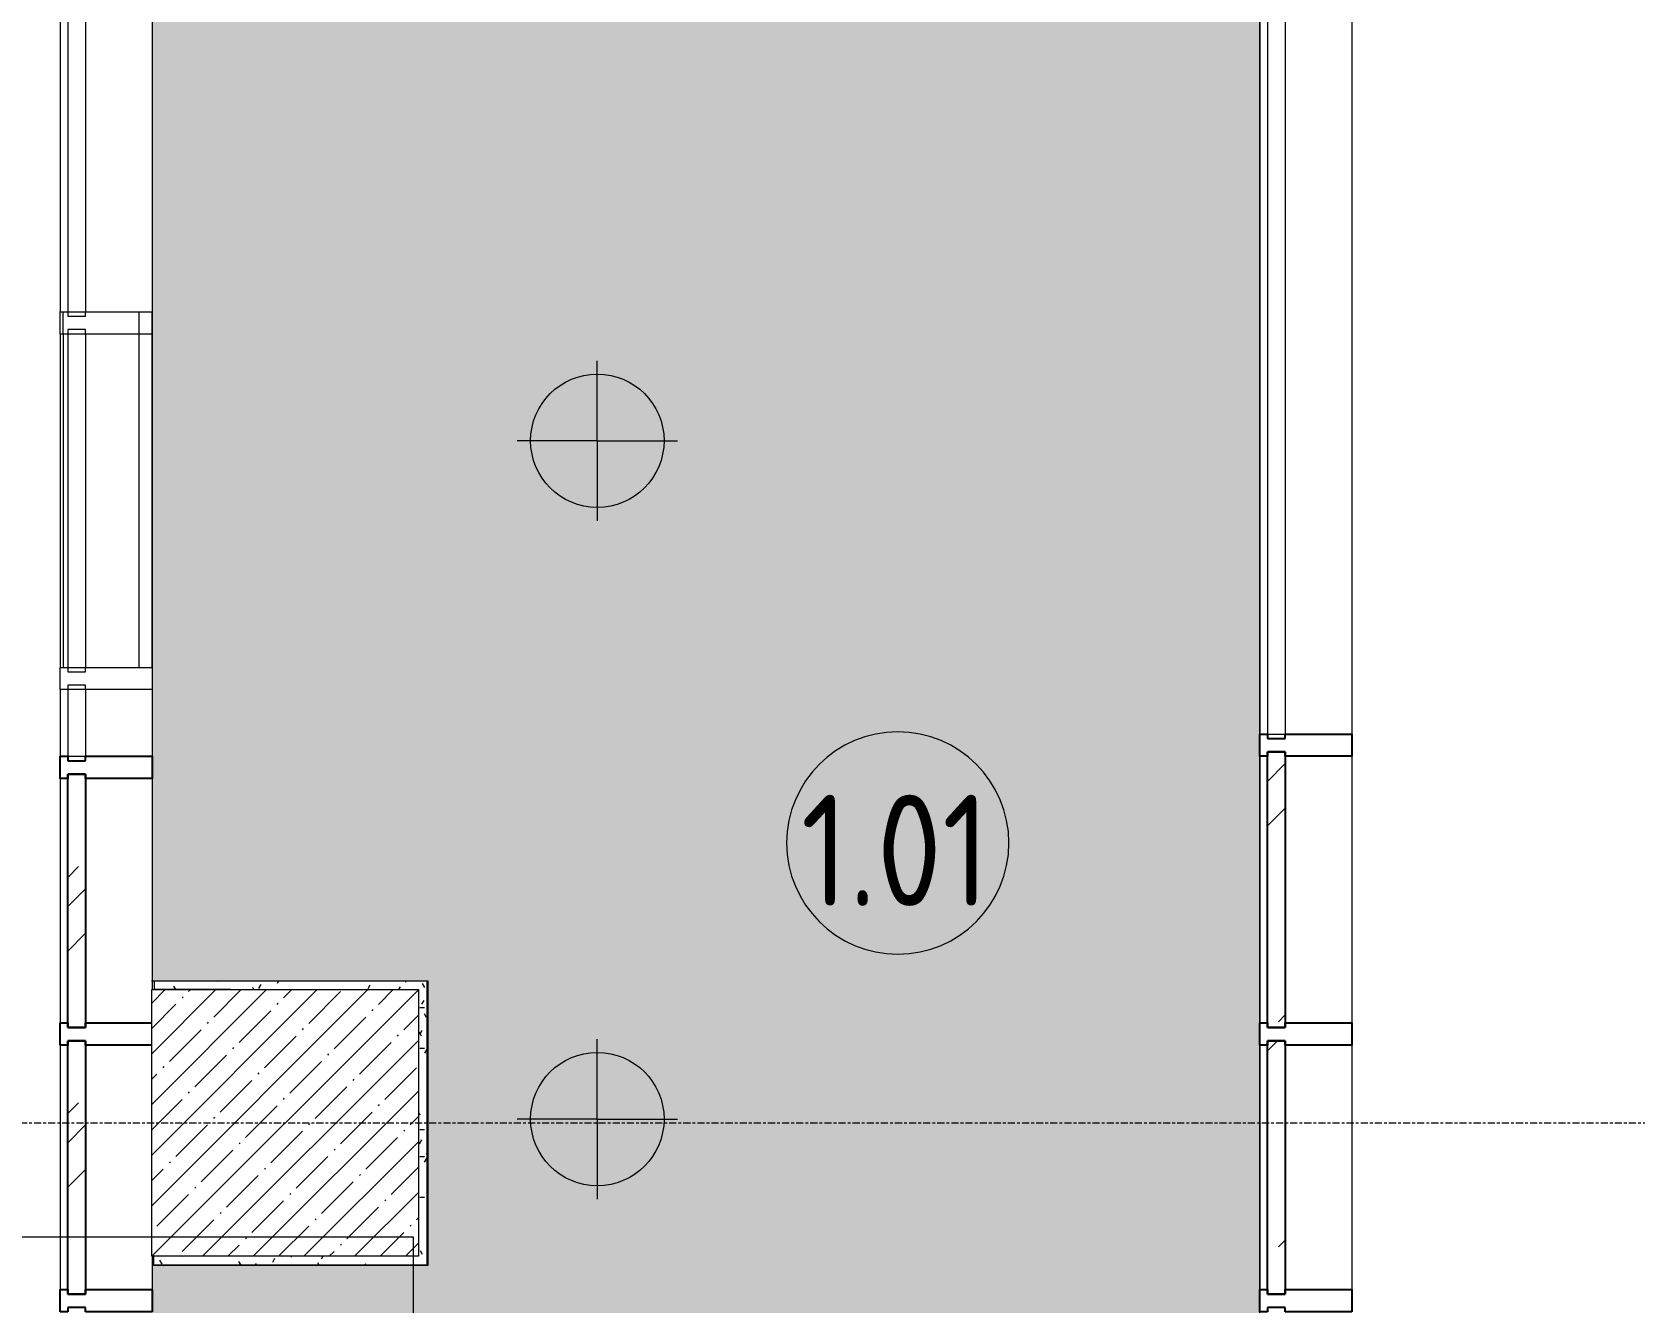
# Model space of a CAD drawing. Header units: millimetres. Extents: x 1311 to 195818, y -8553 to 29000.
# Drawn here: x 13237 to 16842, y 17745 to 20605 of the extents above; entities that cross this region are included whole.
import ezdxf

# ---------------------------------------------------------------- set-up
doc = ezdxf.new("R2010")
doc.units = ezdxf.units.MM
doc.linetypes.add('Осевая', pattern=[31.75, 6.35, -4.7625, 15.875, -4.7625])
for name, color, linetype, lineweight, true_color in [('A-ANNO-NOTE', 1, 'Continuous', 9, 0xff0000), ('A-CLNG-1', 7, 'Continuous', 9, 0xeaeaea), ('A-WALL-1', 7, 'Continuous', 9, 0x3c3c3c), ('A-WALL-FNSH-1', 7, 'Continuous', 9, 0x3c3c3c), ('G-ANNO-TEXT-1', 7, 'Continuous', 9, 0x3c3c3c), ('S-COLS-1', 9, 'Continuous', 9, 0x808080), ('S-COLS-2', 7, 'Continuous', 9, 0x3c3c3c)]:
    doc.layers.add(name, color=color, linetype=linetype, lineweight=lineweight, true_color=true_color)
for name, color, linetype, lineweight in [('A-AREA-IDEN', 7, 'Continuous', 9), ('A-GLAZ-CURT', 7, 'Continuous', 9), ('A-GLAZ-CURT-1', 7, 'Continuous', 25), ('A-GLAZ-CWMG', 7, 'Continuous', 9), ('A-GLAZ-CWMG-1', 7, 'Continuous', 25), ('I-WALL', 7, 'Continuous', 9), ('S-COLS', 7, 'Continuous', 9), ('Оси-2', 7, 'Осевая', 9)]:
    doc.layers.add(name, color=color, linetype=linetype, lineweight=lineweight)
doc.layers.add('A-CLNG-PATT-1', color=7, linetype='Continuous', lineweight=9, transparency=1)
doc.styles.add('GOST Common_3', font='GOST_Common.ttf', dxfattribs={"width": 0.9, "height": 250})
pattern_1 = [(0, (9445.765, 0), (121.92, 30.48), [10.058, -81.382, 10.058, -81.382, -487.68]), (0, (9445.765, 0), (121.92, 30.48), [-182.88, 10.058, -172.822, 10.058, -81.382, -213.36]), (0, (9445.765, 0), (121.92, 30.48), [-457.2, 10.058, -50.902, 10.058, -142.342]), (120, (9491.485, 15.24), (-87.356454, 90.345817), [10.058, -81.382, 10.058, -81.382, -487.68]), (120, (9491.485, 15.24), (-87.356454, 90.345817), [-182.88, 10.058, -172.822, 10.058, -81.382, -213.36]), (120, (9491.485, 15.24), (-87.356454, 90.345817), [-457.2, 10.058, -50.902, 10.058, -142.342]), (240, (9506.725, 76.2), (-34.563546, -120.825817), [10.058, -81.382, 10.058, -81.382, -487.68]), (240, (9506.725, 76.2), (-34.563546, -120.825817), [-182.88, 10.058, -172.822, 10.058, -81.382, -213.36]), (240, (9506.725, 76.2), (-34.563546, -120.825817), [-457.2, 10.058, -50.902, 10.058, -142.342])]

# ---------------------------------------------------------------- blocks, each defined once
blk = doc.blocks.new('Системная панель - Стекло - 40мм-32257947-Сводный план потолков 1 этажа в осях 1-12')
at = {"layer": 'A-GLAZ-CURT'}
h = blk.add_hatch(dxfattribs=at)
h.set_pattern_fill('FP_33', color=256, style=0, pattern_type=2)
h.set_pattern_definition([(135, (18575, -6670), (-282.843, -282.843), [200, -600]), (135, (18675, -6870), (-282.843, -282.843), [600, -200]), (135, (18775, -6470), (-282.843, -282.843), [200, -600])])
h.paths.add_polyline_path([(310, 40), (-310, 40), (-310, 0), (310, 0)])
at = {"layer": 'A-GLAZ-CURT-1'}
for p, q in [((-310, 0), (-310, 40)), ((-310, 40), (310, 40)), ((310, 40), (310, 0)), ((310, 0), (-310, 0))]:
    blk.add_line(p, q, dxfattribs=at)
blk = doc.blocks.new('Прямоугольный импост - Импост структурный с накладкой - 190мм-32257697-Сводный план потолков 1 этажа в осях 1-12')
at = {"layer": 'A-GLAZ-CWMG'}
blk.add_line((6553, 20725), (6553, 19025), dxfattribs=at)
blk = doc.blocks.new('Прямоугольный импост - Импост структурный с накладкой - 190мм-23934082-Сводный план потолков 1 этажа в осях 1-12')
at = {"layer": 'A-GLAZ-CWMG'}
blk.add_line((6553, 18325), (6553, 17775), dxfattribs=at)
blk = doc.blocks.new('Прямоугольный импост - Импост структурный с накладкой - 190мм-22862222-Сводный план потолков 1 этажа в осях 1-12')
at = {"layer": 'A-GLAZ-CWMG-1'}
for p, q in [((25, 17), (-25, 17)), ((-25, 17), (-25, 0)), ((-25, 0), (-15, 0)), ((-15, 0), (-15, -40)), ((15, 0), (25, 0)), ((15, -40), (15, 0)), ((25, 0), (25, 17)), ((-15, -40), (-25, -40)), ((-25, -40), (-25, -190)), ((25, -40), (15, -40)), ((25, -190), (25, -40)), ((-25, -190), (25, -190))]:
    blk.add_line(p, q, dxfattribs=at)
blk = doc.blocks.new('BSC_Колонна _Прямоугольная - 600х600-17858062-Сводный план потолков 1 этажа в осях 1-12')
at = {"layer": 'S-COLS-1'}
h = blk.add_hatch(dxfattribs=at)
h.set_pattern_fill('FP_61', color=256, style=0, pattern_type=2)
h.set_pattern_definition([(45, (-4360, -18150), (-57.02463, 57.02463), []), (45, (-4302.975, -18150), (-57.02463, 57.02463), [100.806, -20.161, 3.353, -16.808])])
h.paths.add_polyline_path([(300, -300), (300, 300), (-300, 300), (-300, -300), (10.1, -300)])
at = {"layer": 'S-COLS-2'}
for p, q in [((-300, 300), (300, 300)), ((-300, -300), (-300, 300)), ((300, 300), (300, -300)), ((300, -300), (-300, -300))]:
    blk.add_line(p, q, dxfattribs=at)
blk = doc.blocks.new('Системная панель - Стекло - 40мм-23926328-Сводный план потолков 1 этажа в осях 1-12')
at = {"layer": 'A-GLAZ-CURT'}
h = blk.add_hatch(dxfattribs=at)
h.set_pattern_fill('FP_65', color=256, style=0, pattern_type=2)
h.set_pattern_definition([(135, (17950, -6670), (-282.843, -282.843), [200, -600]), (135, (18050, -6870), (-282.843, -282.843), [600, -200]), (135, (18150, -6470), (-282.843, -282.843), [200, -600])])
h.paths.add_polyline_path([(285, 0), (285, 40), (-285, 40), (-285, 0), (275, 0)])
at = {"layer": 'A-GLAZ-CURT-1'}
for p, q in [((-285, 0), (-285, 40)), ((-285, 40), (285, 40)), ((285, 40), (285, 0)), ((285, 0), (-285, 0))]:
    blk.add_line(p, q, dxfattribs=at)
blk = doc.blocks.new('Прямоугольный импост - Импост структурный с накладкой - 190мм-32258150-Сводный план потолков 1 этажа в осях 1-12')
at = {"layer": 'A-GLAZ-CWMG'}
blk.add_line((6553, 18975), (6553, 18375), dxfattribs=at)
blk = doc.blocks.new('Прямоугольный импост - Импост структурный с накладкой - 170мм-23933599-Сводный план потолков 1 этажа в осях 1-12')
at = {"layer": 'A-GLAZ-CWMG'}
for p, q in [((3871.1, 19925.1), (3861.1, 19925.1)), ((3861.1, 19925.1), (3861.1, 19175.1)), ((3911.1, 19925.1), (3871.1, 19925.1)), ((3871.1, 19925.1), (3871.1, 19175.1)), ((4031.1, 19925.1), (3911.1, 19925.1)), ((3911.1, 19925.1), (3911.1, 19175.1)), ((4031.1, 19925.1), (4031.1, 19175.1)), ((3861.1, 19175.1), (3871.1, 19175.1)), ((3871.1, 19175.1), (3911.1, 19175.1)), ((3911.1, 19175.1), (4031.1, 19175.1))]:
    blk.add_line(p, q, dxfattribs=at)
blk = doc.blocks.new('Прямоугольный импост - Импост структурный с накладкой - 170мм-23998905-Сводный план потолков 1 этажа в осях 1-12')
at = {"layer": 'A-GLAZ-CWMG'}
for p, q in [((25, 10), (-25, 10)), ((-25, 10), (-25, 0)), ((-25, 0), (-15, 0)), ((-15, 0), (-15, -40)), ((15, 0), (25, 0)), ((15, -40), (15, 0)), ((25, 0), (25, 10)), ((-15, -40), (-25, -40)), ((-25, -40), (-25, -160)), ((25, -40), (15, -40)), ((25, -160), (25, -40)), ((-25, -160), (25, -160))]:
    blk.add_line(p, q, dxfattribs=at)
blk = doc.blocks.new('Прямоугольный импост - Импост структурный с накладкой - 190мм-32257703-Сводный план потолков 1 этажа в осях 1-12')
at = {"layer": 'A-GLAZ-CWMG'}
for p, q in [((6553, 20725), (6553, 19025)), ((6610, 20725), (6570, 20725)), ((6570, 20725), (6570, 19025)), ((6610, 20725), (6610, 19025)), ((6760, 20725), (6760, 19025)), ((6570, 19025), (6610, 19025))]:
    blk.add_line(p, q, dxfattribs=at)
blk = doc.blocks.new('Прямоугольный импост - Импост структурный с накладкой - 190мм-32258152-Сводный план потолков 1 этажа в осях 1-12')
at = {"layer": 'A-GLAZ-CWMG'}
for p, q in [((6553, 18975), (6553, 18375)), ((6760, 18975), (6760, 18375))]:
    blk.add_line(p, q, dxfattribs=at)
blk = doc.blocks.new('Прямоугольный импост - Импост структурный с накладкой - 190мм-23926324-Сводный план потолков 1 этажа в осях 1-12')
at = {"layer": 'A-GLAZ-CWMG'}
for p, q in [((6553, 18325), (6553, 17775)), ((6760, 18325), (6760, 17775))]:
    blk.add_line(p, q, dxfattribs=at)
blk = doc.blocks.new('Системная панель - Стекло - 40мм-V53-Сводный план потолков 1 этажа в осях 1-12')
at = {"layer": 'A-GLAZ-CURT'}
h = blk.add_hatch(dxfattribs=at)
h.set_pattern_fill('FP_77', color=256, style=0, pattern_type=2)
h.set_pattern_definition([(135, (17950.12, -3971.1), (-282.843, -282.843), [200, -600]), (135, (18050.12, -4171.1), (-282.843, -282.843), [600, -200]), (135, (18150.12, -3771.1), (-282.843, -282.843), [200, -600])])
h.paths.add_polyline_path([(285, 0), (285, 40), (-285, 40), (-285, 0), (275, 0)])
at = {"layer": 'A-GLAZ-CURT-1'}
for p, q in [((-285, 0), (-285, 40)), ((-285, 40), (285, 40)), ((285, 40), (285, 0)), ((285, 0), (-285, 0))]:
    blk.add_line(p, q, dxfattribs=at)
blk = doc.blocks.new('Прямоугольный импост - Импост структурный с накладкой - 190мм-V54-Сводный план потолков 1 этажа в осях 1-12')
at = {"layer": 'A-GLAZ-CWMG-1'}
for p, q in [((25, 17), (-25, 17)), ((-25, 17), (-25, 0)), ((-25, 0), (-15, 0)), ((-15, 0), (-15, -40)), ((15, 0), (25, 0)), ((15, -40), (15, 0)), ((25, 0), (25, 17)), ((-15, -40), (-25, -40)), ((-25, -40), (-25, -188.9)), ((25, -40), (15, -40)), ((25, -188.9), (25, -40))]:
    blk.add_line(p, q, dxfattribs=at)
blk = doc.blocks.new('Прямоугольный импост - Импост структурный с накладкой - 190мм-V55-Сводный план потолков 1 этажа в осях 1-12')
at = {"layer": 'A-GLAZ-CWMG'}
for p, q in [((3854.1, 20725.1), (3854.1, 19975.1)), ((3911.1, 20725.1), (3871.1, 20725.1)), ((3871.1, 20725.1), (3871.1, 19975.1)), ((3911.1, 20725.1), (3911.1, 19975.1)), ((4061.1, 20725), (4061.1, 19975.1)), ((3854.1, 19975.1), (3871.1, 19975.1)), ((3871.1, 19975.1), (3911.1, 19975.1)), ((3911.1, 19975.1), (4061.1, 19975.1))]:
    blk.add_line(p, q, dxfattribs=at)
blk = doc.blocks.new('Прямоугольный импост - Импост структурный с накладкой - 190мм-V56-Сводный план потолков 1 этажа в осях 1-12')
at = {"layer": 'A-GLAZ-CWMG'}
for p, q in [((3854.1, 18325.1), (3854.1, 17775.1)), ((4061.1, 17850), (4061.1, 17775.1))]:
    blk.add_line(p, q, dxfattribs=at)
blk = doc.blocks.new('Прямоугольный импост - Импост структурный с накладкой - 190мм-23933741-Сводный план потолков 1 этажа в осях 1-12')
at = {"layer": 'A-GLAZ-CWMG-1'}
for p, q in [((25, 17), (-25, 17)), ((-25, 17), (-25, 0)), ((-25, 0), (-15, 0)), ((-15, 0), (-15, -40)), ((15, 0), (25, 0)), ((15, -40), (15, 0)), ((25, 0), (25, 17)), ((-15, -40), (-25, -40)), ((-25, -40), (-25, -190)), ((25, -40), (15, -40)), ((25, -190), (25, -40)), ((-25, -190), (25, -190))]:
    blk.add_line(p, q, dxfattribs=at)
blk = doc.blocks.new('Системная панель - Стекло - 40мм-V58-Сводный план потолков 1 этажа в осях 1-12')
at = {"layer": 'A-GLAZ-CURT'}
h = blk.add_hatch(dxfattribs=at)
h.set_pattern_fill('FP_83', color=256, style=0, pattern_type=2)
h.set_pattern_definition([(135, (18550.12, -3971.1), (-282.843, -282.843), [200, -600]), (135, (18650.12, -4171.1), (-282.843, -282.843), [600, -200]), (135, (18750.12, -3771.1), (-282.843, -282.843), [200, -600])])
h.paths.add_polyline_path([(285, 0), (285, 40), (-285, 40), (-285, 0), (200.1, 0)])
at = {"layer": 'A-GLAZ-CURT-1'}
for p, q in [((-285, 0), (-285, 40)), ((-285, 40), (285, 40)), ((285, 40), (285, 0)), ((285, 0), (-285, 0))]:
    blk.add_line(p, q, dxfattribs=at)
blk = doc.blocks.new('Прямоугольный импост - Импост структурный с накладкой - 190мм-V59-Сводный план потолков 1 этажа в осях 1-12')
at = {"layer": 'A-GLAZ-CWMG'}
for p, q in [((3854.1, 18925.1), (3854.1, 18375.1)), ((4061.1, 18925.1), (4061.1, 18450))]:
    blk.add_line(p, q, dxfattribs=at)
blk = doc.blocks.new('Прямоугольный импост - Импост структурный с накладкой - 190мм-V61-Сводный план потолков 1 этажа в осях 1-12')
at = {"layer": 'A-GLAZ-CWMG'}
for p, q in [((3871.1, 19125.1), (3854.1, 19125.1)), ((3854.1, 19125.1), (3854.1, 18975.1)), ((3911.1, 19125.1), (3871.1, 19125.1)), ((3871.1, 19125.1), (3871.1, 18975.1)), ((4061.1, 19125.1), (3911.1, 19125.1)), ((3911.1, 19125.1), (3911.1, 18975.1)), ((4061.1, 19125.1), (4061.1, 18975.1)), ((3871.1, 18975.1), (3911.1, 18975.1))]:
    blk.add_line(p, q, dxfattribs=at)
blk = doc.blocks.new('Прямоугольный импост - Импост структурный с накладкой - 190мм-23998907-Сводный план потолков 1 этажа в осях 1-12')
at = {"layer": 'A-GLAZ-CWMG'}
for p, q in [((25, 17), (-25, 17)), ((-25, 17), (-25, 0)), ((-25, 0), (-15, 0)), ((-15, 0), (-15, -40)), ((15, 0), (25, 0)), ((15, -40), (15, 0)), ((25, 0), (25, 17)), ((-15, -40), (-25, -40)), ((-25, -40), (-25, -190)), ((25, -40), (15, -40)), ((25, -190), (25, -40)), ((-25, -190), (25, -190))]:
    blk.add_line(p, q, dxfattribs=at)
blk = doc.blocks.new('Прямоугольный импост - Импост структурный с накладкой - 190мм-23998909-Сводный план потолков 1 этажа в осях 1-12')
at = {"layer": 'A-GLAZ-CWMG'}
for p, q in [((25, 17), (-25, 17)), ((-25, -190), (25, -190))]:
    blk.add_line(p, q, dxfattribs=at)
blk = doc.blocks.new('Прямоугольный импост - Импост структурный с накладкой - 190мм-V66-Сводный план потолков 1 этажа в осях 1-12')
at = {"layer": 'A-GLAZ-CWMG'}
for p, q in [((3861.1, 19925.1), (3854.1, 19925.1)), ((3854.1, 19925.1), (3854.1, 19175.1)), ((4060, 19925.1), (4031.1, 19925.1)), ((4061.1, 19925.1), (4061.1, 19175.1))]:
    blk.add_line(p, q, dxfattribs=at)
blk = doc.blocks.new('Марка_Помещения - Номер-25198446-Сводный план потолков 1 этажа в осях 1-12')
at = {"layer": 'A-AREA-IDEN'}
for start, end in [(360, 180), (180, 360)]:
    blk.add_arc((0, 0), 2.5, start, end, dxfattribs=at)

msp = doc.modelspace()

# ---------------------------------------------------------------- hatches: boundary and pattern name
at = {"layer": 'A-CLNG-PATT-1'}
h = msp.add_hatch(color=256, dxfattribs=at)
h.paths.add_polyline_path([(13505.8, 15340), (15998.8, 15340), (15998.8, 20725), (13506.9, 20725), (13506.9, 18470.3), (14125.8, 18469.2), (14125.8, 17830), (13506.9, 17830), (13505.8, 15341)])
h.paths.add_polyline_path([(13980.8, 15341), (13980.8, 15356), (14030.8, 15356), (14030.8, 15341)])
h.paths.add_polyline_path([(13730.8, 15341), (13730.8, 15356), (13780.8, 15356), (13780.8, 15341)])
at = {"layer": 'I-WALL'}
h = msp.add_hatch(dxfattribs=at)
h.set_pattern_fill('FP_84', color=256, style=0, pattern_type=2)
h.set_pattern_definition(pattern_1)
h.paths.add_polyline_path([(13815.9, 18450), (14105.8, 18450), (14105.8, 18469.2), (13511.9, 18469.2), (13511.9, 18450.3), (13683.9, 18450)])
h = msp.add_hatch(dxfattribs=at)
h.set_pattern_fill('FP_84', color=256, style=0, pattern_type=2)
h.set_pattern_definition(pattern_1)
h.paths.add_polyline_path([(14105.8, 17850), (14125.8, 17850), (14125.8, 18469.2), (14105.8, 18469.2), (14105.8, 18445.1)])
h = msp.add_hatch(dxfattribs=at)
h.set_pattern_fill('FP_84', color=256, style=0, pattern_type=2)
h.set_pattern_definition(pattern_1)
h.paths.add_polyline_path([(14105.8, 17830), (14125.8, 17830), (14125.8, 17850), (13510.5, 17850), (13510.5, 17830), (13815.9, 17830)])

# ---------------------------------------------------------------- linework, layer by layer
at = {"layer": 'A-ANNO-NOTE'}
for p, q in [((14508.3, 19685), (14508.3, 19865)), ((14508.3, 19685), (14328.3, 19685)), ((14508.3, 19685), (14508.3, 19505)), ((14508.3, 19685), (14688.3, 19685)), ((14508.3, 18158.8), (14508.3, 18338.8)), ((14508.3, 18158.8), (14328.3, 18158.8)), ((14508.3, 18158.8), (14508.3, 17978.8)), ((14508.3, 18158.8), (14688.3, 18158.8))]:
    msp.add_line(p, q, dxfattribs=at)
for centre in [(14508.3, 19685), (14508.3, 18158.8)]:
    msp.add_circle(centre, 150, dxfattribs=at)
at = {"layer": 'A-CLNG-1'}
for p, q in [((15998.8, 15570.1), (15998.8, 20725)), ((13505.8, 19975.1), (13505.8, 19174.8)), ((13506.9, 18470.3), (14125.8, 18469.2)), ((14125.8, 17830), (13506.9, 17830))]:
    msp.add_line(p, q, dxfattribs=at)
at = {"layer": 'A-WALL-1'}
for p, q in [((13511.9, 18450.3), (13511.9, 18470.3)), ((13683.9, 18450), (13511.9, 18450.3)), ((13510.5, 17830), (13510.5, 17850))]:
    msp.add_line(p, q, dxfattribs=at)
at = {"layer": 'A-WALL-FNSH-1'}
for p, q in [((13505.8, 18470.2), (14126.8, 18470.2)), ((13505.8, 18469.2), (13505.8, 18470.2)), ((14125.8, 18469.2), (13505.8, 18469.2)), ((14125.8, 17830), (14125.8, 18469.2)), ((14126.8, 18470.2), (14126.8, 17829)), ((13510.5, 17829), (13510.5, 17830)), ((14126.8, 17829), (13510.5, 17829))]:
    msp.add_line(p, q, dxfattribs=at)
at = {"layer": 'G-ANNO-TEXT-1'}
for p, q in [((13278.4, 17893.2), (13028.7, 17893.2)), ((14094.8, 17893.2), (13278.4, 17893.2)), ((14094.8, 15575.9), (14094.8, 17893.2))]:
    msp.add_line(p, q, dxfattribs=at)
at = {"layer": 'Оси-2'}
msp.add_line((9007.3, 18150), (45435.8, 18150), dxfattribs=at)

# ---------------------------------------------------------------- block references
at = {"layer": 'A-AREA-IDEN', "xscale": 99.99999999999993, "yscale": 99.99999999999993, "zscale": 99.99999999999993}
msp.add_blockref('Марка_Помещения - Номер-25198446-Сводный план потолков 1 этажа в осях 1-12', (15184.2, 18780), dxfattribs=at)
at = {"layer": 'A-GLAZ-CURT', "rotation": 269.9999999999999}
for name, p in [('Системная панель - Стекло - 40мм-32257947-Сводный план потолков 1 этажа в осях 1-12', (16015.8, 18675)), ('Системная панель - Стекло - 40мм-V58-Сводный план потолков 1 этажа в осях 1-12', (13316.9, 18650.1)), ('Системная панель - Стекло - 40мм-V53-Сводный план потолков 1 этажа в осях 1-12', (13316.9, 18050.1)), ('Системная панель - Стекло - 40мм-23926328-Сводный план потолков 1 этажа в осях 1-12', (16015.8, 18050))]:
    msp.add_blockref(name, p, dxfattribs=at)
at = {"layer": 'A-GLAZ-CWMG'}
for name in ['Прямоугольный импост - Импост структурный с накладкой - 190мм-V55-Сводный план потолков 1 этажа в осях 1-12', 'Прямоугольный импост - Импост структурный с накладкой - 190мм-32257697-Сводный план потолков 1 этажа в осях 1-12', 'Прямоугольный импост - Импост структурный с накладкой - 190мм-32257703-Сводный план потолков 1 этажа в осях 1-12', 'Прямоугольный импост - Импост структурный с накладкой - 190мм-V66-Сводный план потолков 1 этажа в осях 1-12', 'Прямоугольный импост - Импост структурный с накладкой - 170мм-23933599-Сводный план потолков 1 этажа в осях 1-12', 'Прямоугольный импост - Импост структурный с накладкой - 190мм-V61-Сводный план потолков 1 этажа в осях 1-12', 'Прямоугольный импост - Импост структурный с накладкой - 190мм-32258150-Сводный план потолков 1 этажа в осях 1-12', 'Прямоугольный импост - Импост структурный с накладкой - 190мм-32258152-Сводный план потолков 1 этажа в осях 1-12', 'Прямоугольный импост - Импост структурный с накладкой - 190мм-V59-Сводный план потолков 1 этажа в осях 1-12', 'Прямоугольный импост - Импост структурный с накладкой - 190мм-V56-Сводный план потолков 1 этажа в осях 1-12', 'Прямоугольный импост - Импост структурный с накладкой - 190мм-23934082-Сводный план потолков 1 этажа в осях 1-12', 'Прямоугольный импост - Импост структурный с накладкой - 190мм-23926324-Сводный план потолков 1 этажа в осях 1-12']:
    msp.add_blockref(name, (9445.8, 0), dxfattribs=at)
at = {"layer": 'A-GLAZ-CWMG', "extrusion": (0, 0, -1), "rotation": 270.0000000000001}
for name, p in [('Прямоугольный импост - Импост структурный с накладкой - 190мм-23998909-Сводный план потолков 1 этажа в осях 1-12', (-13316.9, 19950.1)), ('Прямоугольный импост - Импост структурный с накладкой - 170мм-23998905-Сводный план потолков 1 этажа в осях 1-12', (-13316.9, 19950.1)), ('Прямоугольный импост - Импост структурный с накладкой - 190мм-23998907-Сводный план потолков 1 этажа в осях 1-12', (-13316.9, 19150.1)), ('Прямоугольный импост - Импост структурный с накладкой - 190мм-22862222-Сводный план потолков 1 этажа в осях 1-12', (-16015.8, 19000)), ('Прямоугольный импост - Импост структурный с накладкой - 190мм-23933741-Сводный план потолков 1 этажа в осях 1-12', (-13316.9, 18950.1)), ('Прямоугольный импост - Импост структурный с накладкой - 190мм-V54-Сводный план потолков 1 этажа в осях 1-12', (-13316.9, 18350.1)), ('Прямоугольный импост - Импост структурный с накладкой - 190мм-22862222-Сводный план потолков 1 этажа в осях 1-12', (-16015.8, 18350)), ('Прямоугольный импост - Импост структурный с накладкой - 190мм-23933741-Сводный план потолков 1 этажа в осях 1-12', (-13316.9, 17750.1)), ('Прямоугольный импост - Импост структурный с накладкой - 190мм-22862222-Сводный план потолков 1 этажа в осях 1-12', (-16015.8, 17750))]:
    msp.add_blockref(name, p, dxfattribs=at)
at = {"layer": 'S-COLS'}
msp.add_blockref('BSC_Колонна _Прямоугольная - 600х600-17858062-Сводный план потолков 1 этажа в осях 1-12', (13805.8, 18150), dxfattribs=at)

# ---------------------------------------------------------------- texts
at = {"layer": 'A-AREA-IDEN', "insert": (14966.1, 18888.5), "char_height": 250, "width": 548.354, "attachment_point": 1, "style": 'GOST Common_3'}
msp.add_mtext('1.01', dxfattribs=at)

doc.saveas('drawing.dxf')
